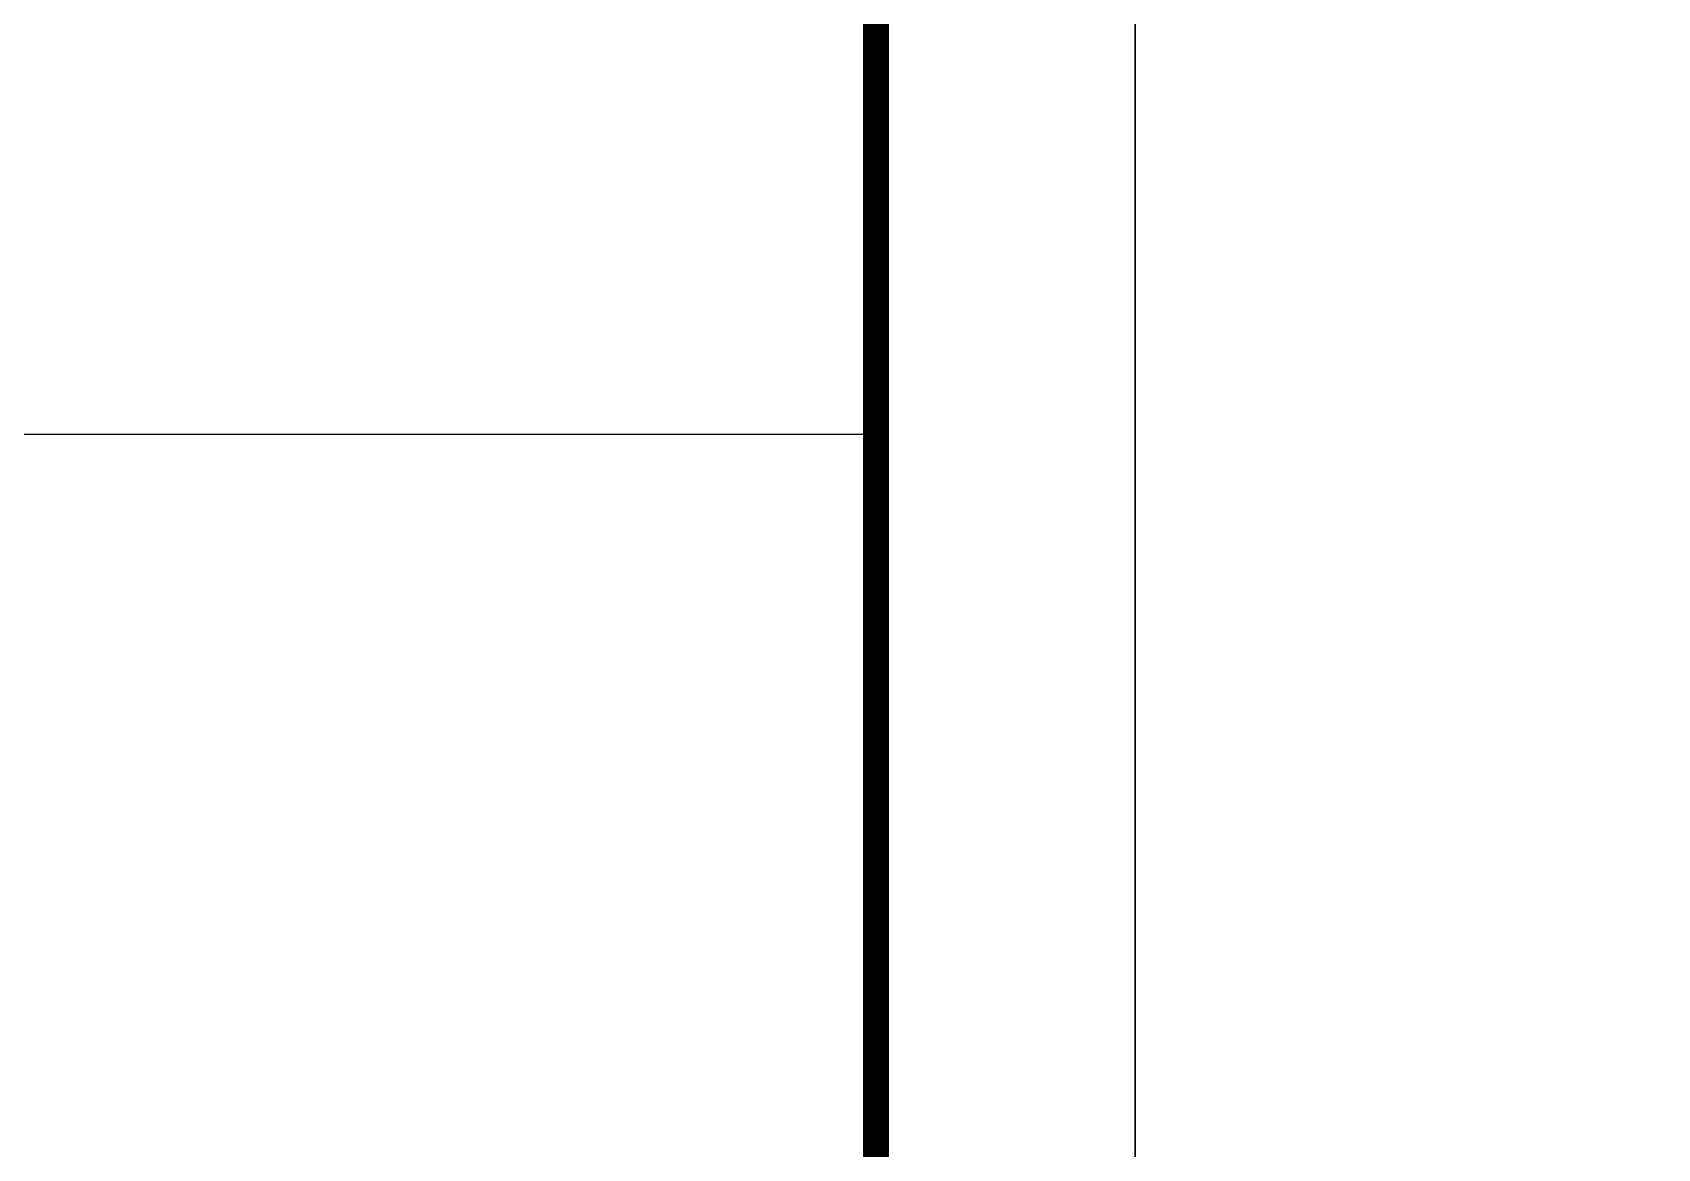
# Model space of a CAD drawing. Extents: x -737978 to 768813, y -372247 to 1140308.
# Drawn here: x -541408 to -532002, y -120828 to -114370 of the extents above; entities that cross this region are included whole.
import ezdxf

# ---------------------------------------------------------------- set-up
doc = ezdxf.new("R2010")
doc.units = 0
doc.header["$LTSCALE"] = 10
doc.header["$MEASUREMENT"] = 0
doc.layers.get('0').update_dxf_attribs({"linetype": 'CONTINUOUS'})
doc.layers.add('DRAW', color=7, linetype='CONTINUOUS', lineweight=70)
doc.layers.add('PUB_TITLE', color=4, linetype='CONTINUOUS')

# ---------------------------------------------------------------- blocks, each defined once
blk = doc.blocks.new('TQ1')
at = {"layer": 'PUB_TITLE'}
blk.add_line((-49854.8, -399054.8), (-43854.8, -399054.8), dxfattribs=at)

msp = doc.modelspace()

# ---------------------------------------------------------------- linework, layer by layer
at = {"layer": 'DRAW'}
msp.add_lwpolyline([(-549426.8, -72310.6), (-536525.1, -72310.6), (-536525.1, -158410.6), (-549426.8, -158410.6)], close=True, dxfattribs=at)
at = {"layer": 'PUB_TITLE'}
for points in [[(-692675.1, -159910.6), (-535025.1, -159910.6), (-535025.1, -70810.6), (-692675.1, -70810.6)], [(-535025.1, -159910.6), (-377375.1, -159910.6), (-377375.1, -70810.6), (-535025.1, -70810.6)]]:
    msp.add_lwpolyline(points, close=True, dxfattribs=at)
at = {"layer": 'PUB_TITLE', "const_width": 150}
msp.add_lwpolyline([(-688925.1, -158410.6), (-536525.1, -158410.6), (-536525.1, -72310.6), (-688925.1, -72310.6)], close=True, dxfattribs=at)

# ---------------------------------------------------------------- block references
at = {"xscale": 2.15028113370122, "yscale": 2.15028113370122, "zscale": 2.15028113370122}
msp.add_blockref('TQ1', (-442225.1, 741385.6), dxfattribs=at)

doc.saveas('drawing.dxf')
